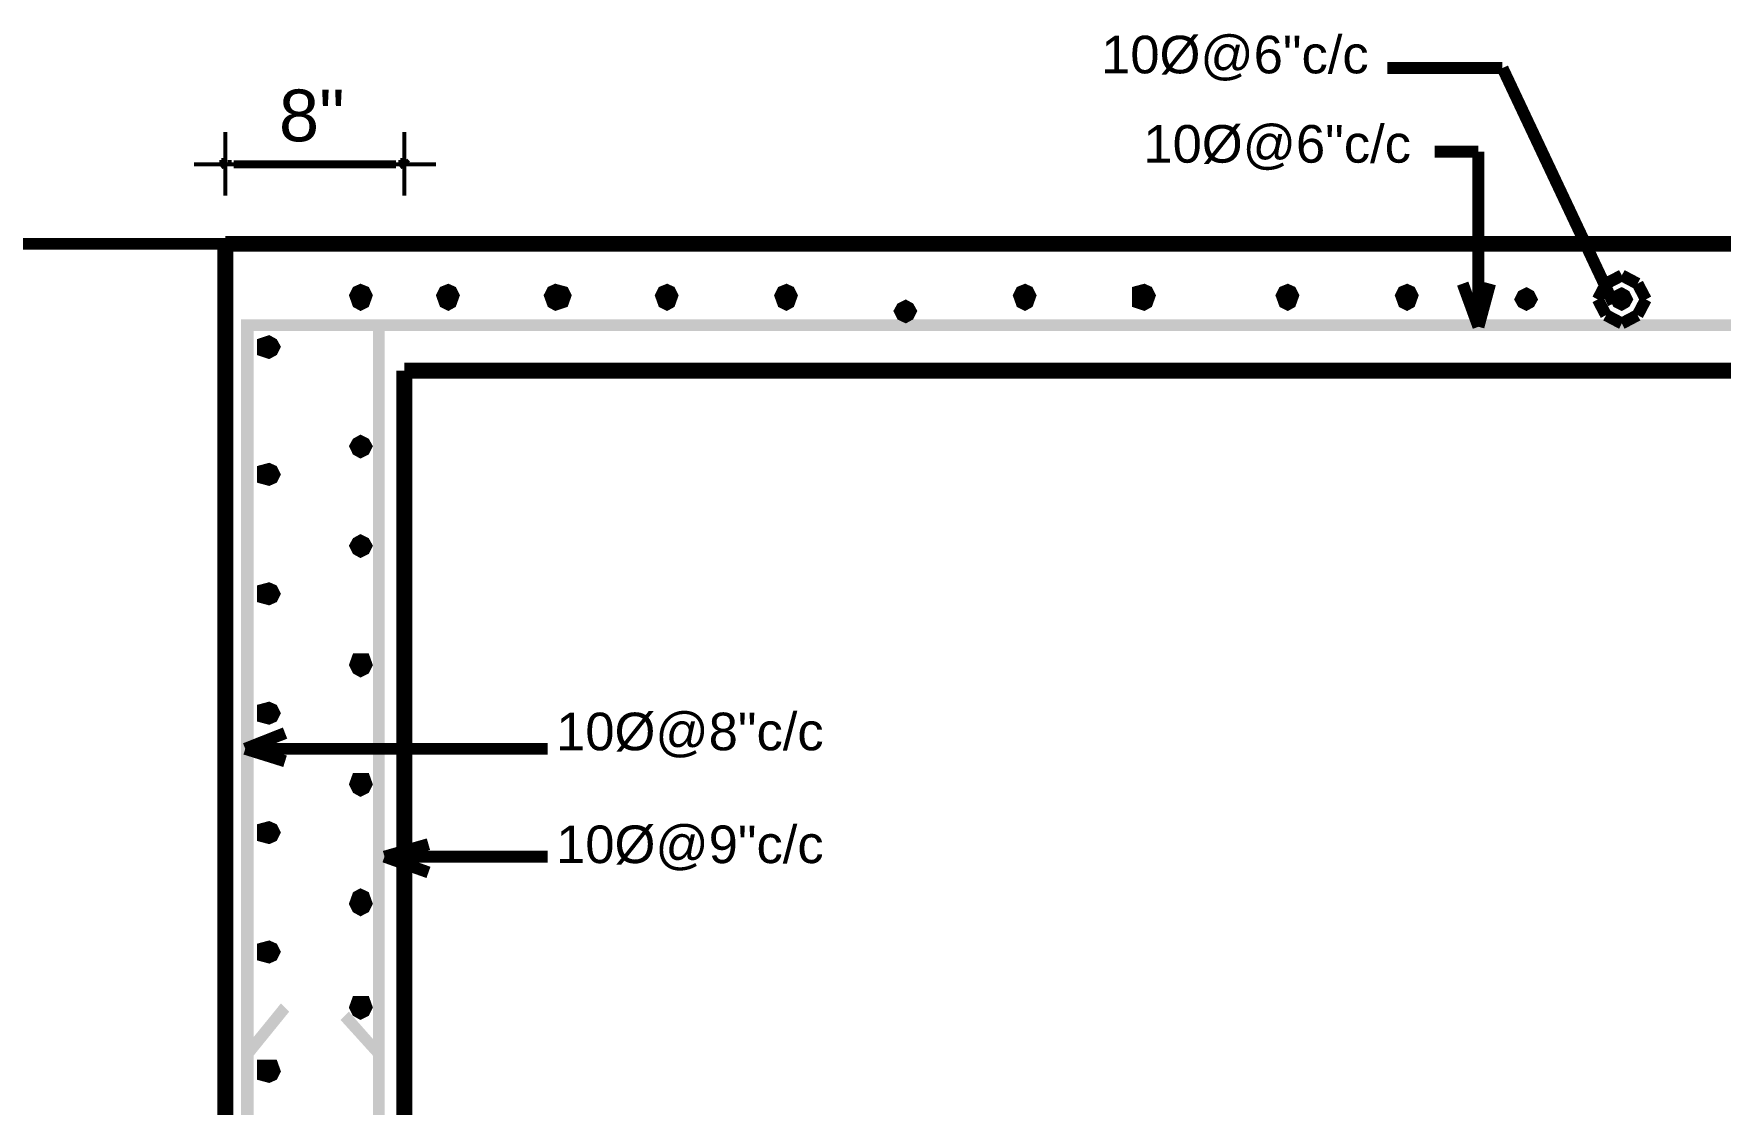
# Model space of a CAD drawing. Header units: millimetres. Extents: x 5 to 350, y 3 to 213.
# Drawn here: x 82.28 to 118.18, y 48.83 to 71.6 of the extents above; entities that cross this region are included whole.
import ezdxf

# ---------------------------------------------------------------- set-up
doc = ezdxf.new("R2010")
doc.units = ezdxf.units.MM
for name, color, linetype in [('H', 251, 'Continuous'), ('P', 255, 'Continuous'), ('T', 255, 'Continuous')]:
    doc.layers.add(name, color=color, linetype=linetype)
doc.styles.get("Standard").update_dxf_attribs({"font": 'arial.ttf'})

msp = doc.modelspace()

# ---------------------------------------------------------------- hatches: boundary and pattern name
at = {"layer": 'H', "linetype": 'Continuous'}
for points in [[(88.988, 66.04), (89.076, 66.216), (89.235, 66.04), (88.988, 66.04)], [(89.235, 66.04), (89.076, 66.216), (89.235, 66.287), (89.235, 66.04)], [(89.235, 66.04), (89.235, 66.287), (89.412, 66.216), (89.235, 66.04)], [(89.235, 66.04), (89.412, 66.216), (89.5, 66.04), (89.235, 66.04)], [(90.84, 66.04), (90.928, 66.216), (91.105, 66.04), (90.84, 66.04)], [(91.105, 66.04), (90.928, 66.216), (91.105, 66.287), (91.105, 66.04)], [(91.105, 66.04), (91.105, 66.287), (91.264, 66.216), (91.105, 66.04)], [(91.105, 66.04), (91.264, 66.216), (91.352, 66.04), (91.105, 66.04)], [(93.133, 66.04), (93.222, 66.216), (93.38, 66.04), (93.133, 66.04)], [(93.38, 66.04), (93.222, 66.216), (93.38, 66.287), (93.38, 66.04)], [(93.38, 66.04), (93.38, 66.287), (93.645, 66.216), (93.38, 66.04)], [(93.38, 66.04), (93.645, 66.216), (93.733, 66.04), (93.38, 66.04)], [(95.497, 66.04), (95.585, 66.216), (95.762, 66.04), (95.497, 66.04)], [(95.762, 66.04), (95.585, 66.216), (95.762, 66.287), (95.762, 66.04)], [(95.762, 66.04), (95.762, 66.287), (95.92, 66.216), (95.762, 66.04)], [(95.762, 66.04), (95.92, 66.216), (96.008, 66.04), (95.762, 66.04)], [(98.037, 66.04), (98.125, 66.216), (98.302, 66.04), (98.037, 66.04)], [(98.302, 66.04), (98.125, 66.216), (98.302, 66.287), (98.302, 66.04)], [(98.302, 66.04), (98.302, 66.287), (98.46, 66.216), (98.302, 66.04)], [(98.302, 66.04), (98.46, 66.216), (98.548, 66.04), (98.302, 66.04)], [(103.117, 66.04), (103.205, 66.216), (103.382, 66.04), (103.117, 66.04)], [(103.382, 66.04), (103.205, 66.216), (103.382, 66.287), (103.382, 66.04)], [(103.382, 66.04), (103.382, 66.287), (103.54, 66.216), (103.382, 66.04)], [(103.382, 66.04), (103.54, 66.216), (103.628, 66.04), (103.382, 66.04)], [(105.922, 66.04), (105.657, 66.216), (105.922, 66.287), (105.922, 66.04)], [(105.657, 66.04), (105.657, 66.216), (105.922, 66.04), (105.657, 66.04)], [(105.922, 66.04), (105.922, 66.287), (106.08, 66.216), (105.922, 66.04)], [(105.922, 66.04), (106.08, 66.216), (106.168, 66.04), (105.922, 66.04)], [(108.708, 66.04), (108.797, 66.216), (108.973, 66.04), (108.708, 66.04)], [(108.973, 66.04), (108.797, 66.216), (108.973, 66.287), (108.973, 66.04)], [(108.973, 66.04), (108.973, 66.287), (109.132, 66.216), (108.973, 66.04)], [(108.973, 66.04), (109.132, 66.216), (109.22, 66.04), (108.973, 66.04)], [(111.248, 66.04), (111.337, 66.216), (111.513, 66.04), (111.248, 66.04)], [(111.513, 66.04), (111.337, 66.216), (111.513, 66.287), (111.513, 66.04)], [(111.513, 66.04), (111.513, 66.287), (111.672, 66.216), (111.513, 66.04)], [(111.513, 66.04), (111.672, 66.216), (111.76, 66.04), (111.513, 66.04)], [(113.788, 65.952), (113.877, 66.128), (114.053, 65.952), (113.788, 65.952)], [(114.053, 65.952), (113.877, 66.128), (114.053, 66.216), (114.053, 65.952)], [(114.053, 65.952), (114.053, 66.216), (114.212, 66.128), (114.053, 65.952)], [(114.053, 65.952), (114.212, 66.128), (114.3, 65.952), (114.053, 65.952)], [(115.817, 65.952), (115.905, 66.128), (116.082, 65.952), (115.817, 65.952)], [(116.082, 65.952), (115.905, 66.128), (116.082, 66.216), (116.082, 65.952)], [(116.082, 65.952), (116.082, 66.216), (116.24, 66.128), (116.082, 65.952)], [(116.082, 65.952), (116.24, 66.128), (116.328, 65.952), (116.082, 65.952)], [(89.076, 65.793), (88.988, 66.04), (89.235, 66.04), (89.076, 65.793)], [(89.235, 65.705), (89.076, 65.793), (89.235, 66.04), (89.235, 65.705)], [(89.235, 65.705), (89.235, 66.04), (89.412, 65.793), (89.235, 65.705)], [(89.412, 65.793), (89.235, 66.04), (89.5, 66.04), (89.412, 65.793)], [(90.928, 65.793), (90.84, 66.04), (91.105, 66.04), (90.928, 65.793)], [(91.105, 65.705), (90.928, 65.793), (91.105, 66.04), (91.105, 65.705)], [(91.105, 65.705), (91.105, 66.04), (91.264, 65.793), (91.105, 65.705)], [(91.264, 65.793), (91.105, 66.04), (91.352, 66.04), (91.264, 65.793)], [(93.222, 65.793), (93.133, 66.04), (93.38, 66.04), (93.222, 65.793)], [(93.38, 65.705), (93.222, 65.793), (93.38, 66.04), (93.38, 65.705)], [(93.38, 65.705), (93.38, 66.04), (93.645, 65.793), (93.38, 65.705)], [(93.645, 65.793), (93.38, 66.04), (93.733, 66.04), (93.645, 65.793)], [(95.585, 65.793), (95.497, 66.04), (95.762, 66.04), (95.585, 65.793)], [(95.762, 65.705), (95.585, 65.793), (95.762, 66.04), (95.762, 65.705)], [(95.762, 65.705), (95.762, 66.04), (95.92, 65.793), (95.762, 65.705)], [(95.92, 65.793), (95.762, 66.04), (96.008, 66.04), (95.92, 65.793)], [(98.125, 65.793), (98.037, 66.04), (98.302, 66.04), (98.125, 65.793)], [(98.302, 65.705), (98.125, 65.793), (98.302, 66.04), (98.302, 65.705)], [(98.302, 65.705), (98.302, 66.04), (98.46, 65.793), (98.302, 65.705)], [(98.46, 65.793), (98.302, 66.04), (98.548, 66.04), (98.46, 65.793)], [(100.577, 65.705), (100.665, 65.864), (100.842, 65.705), (100.577, 65.705)], [(100.665, 65.528), (100.577, 65.705), (100.842, 65.705), (100.665, 65.528)], [(100.842, 65.705), (100.665, 65.864), (100.842, 65.952), (100.842, 65.705)], [(100.842, 65.44), (100.665, 65.528), (100.842, 65.705), (100.842, 65.44)], [(100.842, 65.705), (100.842, 65.952), (101, 65.864), (100.842, 65.705)], [(100.842, 65.705), (101, 65.864), (101.088, 65.705), (100.842, 65.705)], [(100.842, 65.44), (100.842, 65.705), (101, 65.528), (100.842, 65.44)], [(101, 65.528), (100.842, 65.705), (101.088, 65.705), (101, 65.528)], [(103.205, 65.793), (103.117, 66.04), (103.382, 66.04), (103.205, 65.793)], [(103.382, 65.705), (103.205, 65.793), (103.382, 66.04), (103.382, 65.705)], [(103.382, 65.705), (103.382, 66.04), (103.54, 65.793), (103.382, 65.705)], [(103.54, 65.793), (103.382, 66.04), (103.628, 66.04), (103.54, 65.793)], [(105.657, 65.793), (105.657, 66.04), (105.922, 66.04), (105.657, 65.793)], [(105.922, 65.705), (105.657, 65.793), (105.922, 66.04), (105.922, 65.705)], [(105.922, 65.705), (105.922, 66.04), (106.08, 65.793), (105.922, 65.705)], [(106.08, 65.793), (105.922, 66.04), (106.168, 66.04), (106.08, 65.793)], [(108.797, 65.793), (108.708, 66.04), (108.973, 66.04), (108.797, 65.793)], [(108.973, 65.705), (108.797, 65.793), (108.973, 66.04), (108.973, 65.705)], [(108.973, 65.705), (108.973, 66.04), (109.132, 65.793), (108.973, 65.705)], [(109.132, 65.793), (108.973, 66.04), (109.22, 66.04), (109.132, 65.793)], [(111.337, 65.793), (111.248, 66.04), (111.513, 66.04), (111.337, 65.793)], [(111.513, 65.705), (111.337, 65.793), (111.513, 66.04), (111.513, 65.705)], [(111.513, 65.705), (111.513, 66.04), (111.672, 65.793), (111.513, 65.705)], [(111.672, 65.793), (111.513, 66.04), (111.76, 66.04), (111.672, 65.793)], [(113.877, 65.793), (113.788, 65.952), (114.053, 65.952), (113.877, 65.793)], [(114.053, 65.705), (113.877, 65.793), (114.053, 65.952), (114.053, 65.705)], [(114.053, 65.705), (114.053, 65.952), (114.212, 65.793), (114.053, 65.705)], [(114.212, 65.793), (114.053, 65.952), (114.3, 65.952), (114.212, 65.793)], [(115.905, 65.793), (115.817, 65.952), (116.082, 65.952), (115.905, 65.793)], [(116.082, 65.705), (115.905, 65.793), (116.082, 65.952), (116.082, 65.705)], [(116.082, 65.705), (116.082, 65.952), (116.24, 65.793), (116.082, 65.705)], [(116.24, 65.793), (116.082, 65.952), (116.328, 65.952), (116.24, 65.793)], [(86.96, 29.968), (86.695, 30.145), (86.695, 65.528), (86.96, 29.968)], [(86.96, 29.968), (86.695, 65.528), (86.96, 65.282), (86.96, 29.968)], [(86.96, 65.282), (86.695, 65.528), (140.97, 65.528), (86.96, 65.282)], [(86.96, 65.282), (140.97, 65.528), (140.723, 65.282), (86.96, 65.282)], [(89.5, 30.057), (89.5, 65.44), (89.747, 30.233), (89.5, 30.057)], [(89.747, 30.233), (89.5, 65.44), (89.747, 65.44), (89.747, 30.233)], [(87.295, 64.946), (87.03, 65.105), (87.295, 65.193), (87.295, 64.946)], [(87.03, 64.946), (87.03, 65.105), (87.295, 64.946), (87.03, 64.946)], [(87.295, 64.946), (87.295, 65.193), (87.454, 65.105), (87.295, 64.946)], [(87.295, 64.946), (87.454, 65.105), (87.542, 64.946), (87.295, 64.946)], [(87.03, 64.77), (87.03, 64.946), (87.295, 64.946), (87.03, 64.77)], [(87.295, 64.682), (87.03, 64.77), (87.295, 64.946), (87.295, 64.682)], [(87.295, 64.682), (87.295, 64.946), (87.454, 64.77), (87.295, 64.682)], [(87.454, 64.77), (87.295, 64.946), (87.542, 64.946), (87.454, 64.77)], [(88.988, 62.83), (89.076, 62.988), (89.235, 62.83), (88.988, 62.83)], [(89.076, 62.653), (88.988, 62.83), (89.235, 62.83), (89.076, 62.653)], [(89.235, 62.83), (89.076, 62.988), (89.235, 63.077), (89.235, 62.83)], [(89.235, 62.565), (89.076, 62.653), (89.235, 62.83), (89.235, 62.565)], [(89.235, 62.83), (89.235, 63.077), (89.412, 62.988), (89.235, 62.83)], [(89.235, 62.83), (89.412, 62.988), (89.5, 62.83), (89.235, 62.83)], [(89.235, 62.565), (89.235, 62.83), (89.412, 62.653), (89.235, 62.565)], [(89.412, 62.653), (89.235, 62.83), (89.5, 62.83), (89.412, 62.653)], [(87.295, 62.23), (87.03, 62.406), (87.295, 62.477), (87.295, 62.23)], [(87.295, 62.23), (87.295, 62.477), (87.454, 62.406), (87.295, 62.23)], [(87.03, 62.23), (87.03, 62.406), (87.295, 62.23), (87.03, 62.23)], [(87.03, 62.054), (87.03, 62.23), (87.295, 62.23), (87.03, 62.054)], [(87.295, 61.983), (87.03, 62.054), (87.295, 62.23), (87.295, 61.983)], [(87.295, 62.23), (87.454, 62.406), (87.542, 62.23), (87.295, 62.23)], [(87.295, 61.983), (87.295, 62.23), (87.454, 62.054), (87.295, 61.983)], [(87.454, 62.054), (87.295, 62.23), (87.542, 62.23), (87.454, 62.054)], [(88.988, 60.713), (89.076, 60.872), (89.235, 60.713), (88.988, 60.713)], [(89.076, 60.537), (88.988, 60.713), (89.235, 60.713), (89.076, 60.537)], [(89.235, 60.713), (89.076, 60.872), (89.235, 60.96), (89.235, 60.713)], [(89.235, 60.448), (89.076, 60.537), (89.235, 60.713), (89.235, 60.448)], [(89.235, 60.713), (89.235, 60.96), (89.412, 60.872), (89.235, 60.713)], [(89.235, 60.713), (89.412, 60.872), (89.5, 60.713), (89.235, 60.713)], [(89.235, 60.448), (89.235, 60.713), (89.412, 60.537), (89.235, 60.448)], [(89.412, 60.537), (89.235, 60.713), (89.5, 60.713), (89.412, 60.537)], [(87.295, 59.69), (87.03, 59.866), (87.295, 59.937), (87.295, 59.69)], [(87.03, 59.69), (87.03, 59.866), (87.295, 59.69), (87.03, 59.69)], [(87.03, 59.514), (87.03, 59.69), (87.295, 59.69), (87.03, 59.514)], [(87.295, 59.443), (87.03, 59.514), (87.295, 59.69), (87.295, 59.443)], [(87.295, 59.69), (87.295, 59.937), (87.454, 59.866), (87.295, 59.69)], [(87.295, 59.69), (87.454, 59.866), (87.542, 59.69), (87.295, 59.69)], [(87.295, 59.443), (87.295, 59.69), (87.454, 59.514), (87.295, 59.443)], [(87.454, 59.514), (87.295, 59.69), (87.542, 59.69), (87.454, 59.514)], [(88.988, 58.173), (89.076, 58.42), (89.235, 58.173), (88.988, 58.173)], [(89.076, 57.997), (88.988, 58.173), (89.235, 58.173), (89.076, 57.997)], [(89.235, 58.173), (89.076, 58.42), (89.235, 58.42), (89.235, 58.173)], [(89.235, 57.908), (89.076, 57.997), (89.235, 58.173), (89.235, 57.908)], [(89.235, 58.173), (89.412, 58.42), (89.5, 58.173), (89.235, 58.173)], [(89.235, 58.173), (89.235, 58.42), (89.412, 58.42), (89.235, 58.173)], [(89.235, 57.908), (89.235, 58.173), (89.412, 57.997), (89.235, 57.908)], [(89.412, 57.997), (89.235, 58.173), (89.5, 58.173), (89.412, 57.997)], [(87.295, 57.15), (87.03, 57.326), (87.295, 57.397), (87.295, 57.15)], [(87.03, 57.15), (87.03, 57.326), (87.295, 57.15), (87.03, 57.15)], [(87.03, 56.974), (87.03, 57.15), (87.295, 57.15), (87.03, 56.974)], [(87.295, 56.903), (87.03, 56.974), (87.295, 57.15), (87.295, 56.903)], [(87.295, 57.15), (87.295, 57.397), (87.454, 57.326), (87.295, 57.15)], [(87.295, 57.15), (87.454, 57.326), (87.542, 57.15), (87.295, 57.15)], [(87.295, 56.903), (87.295, 57.15), (87.454, 56.974), (87.295, 56.903)], [(87.454, 56.974), (87.295, 57.15), (87.542, 57.15), (87.454, 56.974)], [(88.988, 55.633), (89.076, 55.88), (89.235, 55.633), (88.988, 55.633)], [(89.235, 55.633), (89.076, 55.88), (89.235, 55.88), (89.235, 55.633)], [(89.235, 55.633), (89.412, 55.88), (89.5, 55.633), (89.235, 55.633)], [(89.235, 55.633), (89.235, 55.88), (89.412, 55.88), (89.235, 55.633)], [(89.076, 55.457), (88.988, 55.633), (89.235, 55.633), (89.076, 55.457)], [(89.235, 55.368), (89.076, 55.457), (89.235, 55.633), (89.235, 55.368)], [(89.235, 55.368), (89.235, 55.633), (89.412, 55.457), (89.235, 55.368)], [(89.412, 55.457), (89.235, 55.633), (89.5, 55.633), (89.412, 55.457)], [(87.295, 54.61), (87.03, 54.786), (87.295, 54.857), (87.295, 54.61)], [(87.03, 54.61), (87.03, 54.786), (87.295, 54.61), (87.03, 54.61)], [(87.03, 54.434), (87.03, 54.61), (87.295, 54.61), (87.03, 54.434)], [(87.295, 54.363), (87.03, 54.434), (87.295, 54.61), (87.295, 54.363)], [(87.295, 54.61), (87.295, 54.857), (87.454, 54.786), (87.295, 54.61)], [(87.295, 54.61), (87.454, 54.786), (87.542, 54.61), (87.295, 54.61)], [(87.295, 54.363), (87.295, 54.61), (87.454, 54.434), (87.295, 54.363)], [(87.454, 54.434), (87.295, 54.61), (87.542, 54.61), (87.454, 54.434)], [(88.988, 53.093), (89.076, 53.34), (89.235, 53.093), (88.988, 53.093)], [(89.235, 53.093), (89.076, 53.34), (89.235, 53.428), (89.235, 53.093)], [(89.235, 53.093), (89.235, 53.428), (89.412, 53.34), (89.235, 53.093)], [(89.235, 53.093), (89.412, 53.34), (89.5, 53.093), (89.235, 53.093)], [(89.076, 52.917), (88.988, 53.093), (89.235, 53.093), (89.076, 52.917)], [(89.235, 52.828), (89.076, 52.917), (89.235, 53.093), (89.235, 52.828)], [(89.235, 52.828), (89.235, 53.093), (89.412, 52.917), (89.235, 52.828)], [(89.412, 52.917), (89.235, 53.093), (89.5, 53.093), (89.412, 52.917)], [(87.295, 52.07), (87.03, 52.246), (87.295, 52.317), (87.295, 52.07)], [(87.03, 52.07), (87.03, 52.246), (87.295, 52.07), (87.03, 52.07)], [(87.03, 51.894), (87.03, 52.07), (87.295, 52.07), (87.03, 51.894)], [(87.295, 51.823), (87.03, 51.894), (87.295, 52.07), (87.295, 51.823)], [(87.295, 52.07), (87.295, 52.317), (87.454, 52.246), (87.295, 52.07)], [(87.295, 52.07), (87.454, 52.246), (87.542, 52.07), (87.295, 52.07)], [(87.295, 51.823), (87.295, 52.07), (87.454, 51.894), (87.295, 51.823)], [(87.454, 51.894), (87.295, 52.07), (87.542, 52.07), (87.454, 51.894)], [(86.96, 49.865), (86.783, 50.042), (87.542, 50.976), (86.96, 49.865)], [(86.96, 49.865), (87.542, 50.976), (87.718, 50.8), (86.96, 49.865)], [(88.988, 50.888), (89.076, 51.135), (89.235, 50.888), (88.988, 50.888)], [(89.235, 50.888), (89.076, 51.135), (89.235, 51.135), (89.235, 50.888)], [(89.235, 50.888), (89.412, 51.135), (89.5, 50.888), (89.235, 50.888)], [(89.235, 50.888), (89.235, 51.135), (89.412, 51.135), (89.235, 50.888)], [(89.658, 50.042), (88.812, 50.624), (88.988, 50.8), (89.658, 50.042)], [(89.5, 49.865), (88.812, 50.624), (89.658, 50.042), (89.5, 49.865)], [(89.076, 50.712), (88.988, 50.888), (89.235, 50.888), (89.076, 50.712)], [(89.235, 50.624), (89.076, 50.712), (89.235, 50.888), (89.235, 50.624)], [(89.235, 50.624), (89.235, 50.888), (89.412, 50.712), (89.235, 50.624)], [(89.412, 50.712), (89.235, 50.888), (89.5, 50.888), (89.412, 50.712)], [(87.295, 49.53), (87.03, 49.777), (87.295, 49.777), (87.295, 49.53)], [(87.03, 49.53), (87.03, 49.777), (87.295, 49.53), (87.03, 49.53)], [(87.295, 49.53), (87.454, 49.777), (87.542, 49.53), (87.295, 49.53)], [(87.295, 49.53), (87.295, 49.777), (87.454, 49.777), (87.295, 49.53)], [(87.03, 49.354), (87.03, 49.53), (87.295, 49.53), (87.03, 49.354)], [(87.295, 49.283), (87.03, 49.354), (87.295, 49.53), (87.295, 49.283)], [(87.295, 49.283), (87.295, 49.53), (87.454, 49.354), (87.295, 49.283)], [(87.454, 49.354), (87.295, 49.53), (87.542, 49.53), (87.454, 49.354)]]:
    msp.add_hatch(color=256, dxfattribs=at).paths.add_polyline_path(points)

# ---------------------------------------------------------------- linework, layer by layer
at = {"layer": 'P'}
for points, const_width in [([(111.09, 70.873), (113.542, 70.873)], 0.254), ([(113.542, 70.873), (115.905, 65.864)], 0.254), ([(86.36, 68.157), (86.36, 69.515)], 0.085), ([(90.17, 69.515), (90.17, 68.157)], 0.085), ([(86.272, 68.827), (86.272, 68.915)], 0.085), ([(86.36, 68.915), (86.272, 68.915)], 0.085), ([(86.272, 68.915), (86.272, 68.827)], 0.085), ([(86.448, 68.827), (86.448, 68.915)], 0.085), ([(90.17, 68.915), (90.082, 68.915)], 0.085), ([(90.082, 68.915), (90.082, 68.827)], 0.085), ([(90.258, 68.915), (90.17, 68.827)], 0.085), ([(113.03, 69.092), (112.095, 69.092)], 0.254), ([(113.03, 65.37), (113.03, 69.092)], 0.254), ([(87.03, 68.827), (85.69, 68.827)], 0.085), ([(86.272, 68.756), (86.36, 68.827)], 0.085), ([(86.36, 68.827), (86.36, 68.756)], 0.085), ([(86.536, 68.827), (89.994, 68.827)], 0.169), ([(89.5, 68.827), (90.84, 68.827)], 0.085), ([(90.082, 68.756), (90.17, 68.827)], 0.085), ([(90.17, 68.827), (90.17, 68.756)], 0.085), ([(90.17, 68.827), (90.258, 68.827)], 0.085), ([(86.36, 67.134), (63.676, 67.134)], 0.254), ([(141.393, 67.134), (86.36, 67.134)], 0.339), ([(86.36, 67.134), (86.36, 30.903)], 0.339), ([(113.03, 65.37), (112.695, 66.287)], 0.254), ([(113.277, 66.287), (113.03, 65.37)], 0.254), ([(115.746, 66.287), (115.57, 65.952)], 0.254), ([(116.082, 66.463), (115.746, 66.287)], 0.254), ([(116.417, 66.287), (116.082, 66.463)], 0.254), ([(116.593, 65.952), (116.417, 66.287)], 0.254), ([(115.57, 65.952), (115.746, 65.617)], 0.254), ([(116.417, 65.617), (116.593, 65.952)], 0.254), ([(116.593, 65.952), (116.593, 65.952)], 0.254), ([(115.746, 65.617), (116.082, 65.44)], 0.254), ([(116.082, 65.44), (116.417, 65.617)], 0.254), ([(90.17, 30.903), (90.17, 64.435)], 0.339), ([(137.583, 64.435), (90.17, 64.435)], 0.339), ([(86.783, 56.392), (87.63, 56.727)], 0.254), ([(86.783, 56.392), (93.222, 56.392)], 0.254), ([(87.63, 56.127), (86.783, 56.392)], 0.254), ([(89.747, 54.098), (90.682, 54.363)], 0.254), ([(93.222, 54.098), (89.747, 54.098)], 0.254), ([(89.747, 54.098), (90.682, 53.763)], 0.254)]:
    msp.add_lwpolyline(points, dxfattribs=dict(at, const_width=const_width))

# ---------------------------------------------------------------- texts
at = {"layer": 'T', "attachment_point": 7}
for s, insert, char_height in [('{\\fArial|b0|i0|c0|p18;10Ø@6"c/c}', (105, 70.6), 0.8), ('{\\fArial|b0|i0|c0|p18;8"}', (87.5, 69.3), 1.1), ('{\\fArial|b0|i0|c0|p18;10Ø@6"c/c}', (105.9, 68.7), 0.8), ('{\\fArial|b0|i0|c0|p18;10Ø@8"c/c}', (93.4, 56.2), 0.8), ('{\\fArial|b0|i0|c0|p18;10Ø@9"c/c}', (93.4, 53.8), 0.8)]:
    msp.add_mtext(s, dxfattribs=dict(at, insert=insert, char_height=char_height))

doc.saveas('drawing.dxf')
